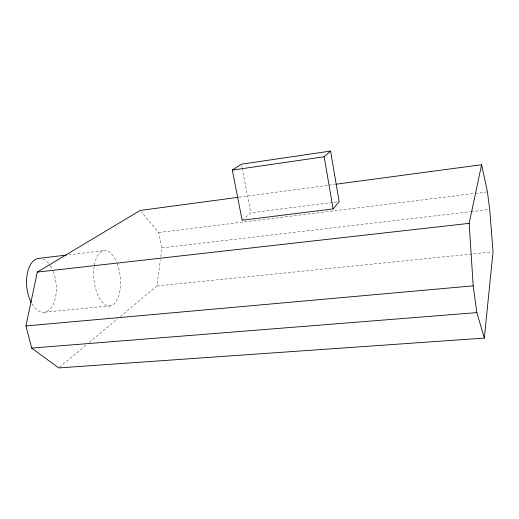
<?xml version="1.0" encoding="UTF-8"?>
<svg xmlns="http://www.w3.org/2000/svg" width="519" height="519" viewBox="0 0 519 519"><rect width="100%" height="100%" fill="white"/><g stroke="black" fill="none" stroke-linecap="round" stroke-linejoin="round"><path stroke-width="0.39" stroke-dasharray="2.6 1.95" d="M120.22 316.564L156.9 285.95L160.403 259.747M160.825 256.574L161.993 247.835L158.658 232.525L141.22 211.668M242.107 220.238L250.774 212.835L337.532 201.82M59.283 367.407L86.641 344.577M89.132 342.508L117.729 318.64M239 197.207L328.17 185.27M328.975 185.16L335.397 184.303M158.658 232.525L474.554 193.464M475.359 193.366L486.608 191.972M68.69 254.816L104.63 250.547M161.993 247.835L470.389 211.72M471.194 211.629L488.911 209.553M156.9 285.95L491.435 252.013M44.608 312.159L110.359 305.918M241.705 165.756L242.003 167.326M242.152 168.111L250.774 212.835M117.177 263.509A27.844 13.222 84.2 0 1 110.164 305.951A27.844 13.222 84.2 0 1 94.127 266.753M94.354 265.28A27.844 13.222 84.2 0 1 116.593 262.05M53.185 271.398A27.066 14.759 84.4 0 1 51.744 306.988A27.066 14.759 84.4 0 1 31.665 303.297M43.012 259.026A27.066 14.759 84.4 0 1 50.129 265.475M50.512 266.072A27.066 14.759 84.4 0 1 52.919 270.756"/><path stroke-width="0.78" d="M238.202 197.317L140.195 210.442L37.277 272.099L25.95 325.938L31.672 348.074L58.666 367.926L484.337 338.09L493.05 251.851L489.715 209.455L487.412 191.874L481.6 164.724L336.202 184.193M484.337 338.09L476.87 312.607L473.185 285.846L469.15 223.358L481.6 164.724M333.101 208.917L339.141 201.612L330.577 151.074L241.4 164.192L232.311 170.102L242.107 220.238L333.101 208.917L324.167 156.764L330.577 151.074M232.311 170.102L324.167 156.764M66.296 255.101L39.139 258.326A27.066 14.759 84.4 0 0 27.176 274.253A27.066 14.759 84.4 0 0 31.289 302.609M37.277 272.099L469.15 223.358M25.95 325.938L473.185 285.846M31.672 348.074L476.87 312.607"/></g></svg>
